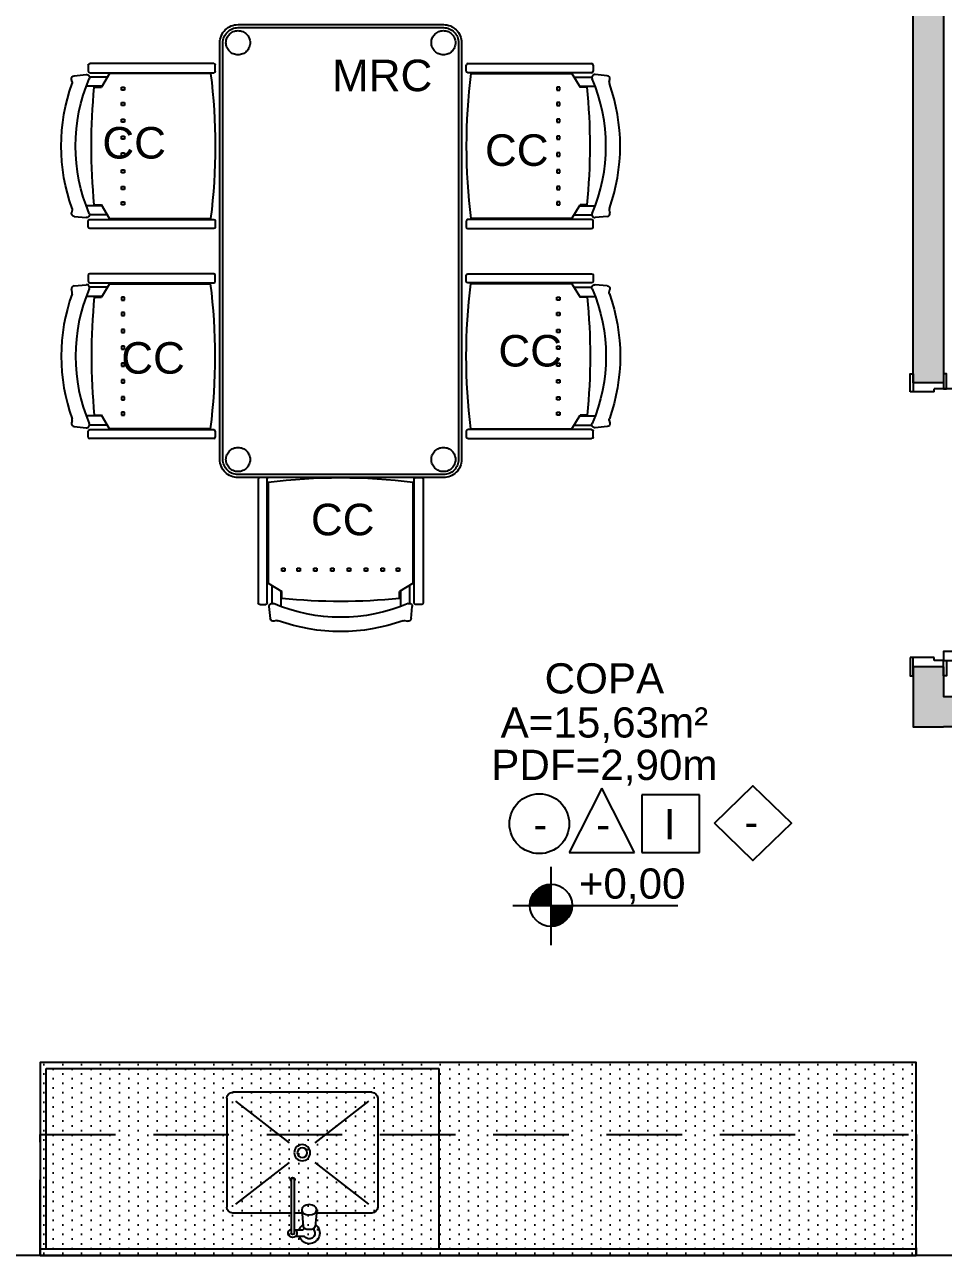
# Model space of a CAD drawing. Extents: x 100 to 738, y -85 to 470.
# Drawn here: x 617.997 to 621.038, y 454.987 to 459.062 of the extents above; entities that cross this region are included whole.
import ezdxf
from ezdxf.enums import TextEntityAlignment as Align

# ---------------------------------------------------------------- set-up
doc = ezdxf.new("R2010")
doc.units = 0
doc.linetypes.add('HIDDEN', pattern=[0.375, 0.25, -0.125])
doc.layers.get('0').update_dxf_attribs({"linetype": 'CONTINUOUS'})
for name, color, linetype in [('0704-ARQ-CON', 12, 'CONTINUOUS'), ('2911-0-age-ceilandia-centro-pe-mat-legenda-proposta$0$GRF-LEG', 2, 'CONTINUOUS'), ('ARQ-ALV', 6, 'CONTINUOUS'), ('ARQ-CON', 10, 'CONTINUOUS'), ('ARQ-GES', 4, 'CONTINUOUS'), ('ARQ-MOB', 2, 'CONTINUOUS'), ('ARQ-PIS', 1, 'CONTINUOUS'), ('ARQ-PRJ', 1, 'HIDDEN'), ('ARQ-SAN', 2, 'CONTINUOUS'), ('GRF-ACAB', 2, 'CONTINUOUS'), ('GRF-HTC', 253, 'CONTINUOUS'), ('GRF-SMB', 2, 'CONTINUOUS'), ('Pisos', 251, 'CONTINUOUS')]:
    doc.layers.add(name, color=color, linetype=linetype)
doc.styles.add('2911-0-age-ceilandia-centro-pe-mat-legenda-proposta$0$Arial_7', font='arial.ttf', dxfattribs={"height": 0.002})
doc.styles.add('ARIAL', font='arial.ttf', dxfattribs={"height": 0.1})
doc.styles.add('Arial_1', font='arial.ttf', dxfattribs={"height": 0.075})

# ---------------------------------------------------------------- blocks, each defined once
blk = doc.blocks.new('3600-00-FORCAS_ARMADAS-MAT-LAY-PROPOSTO$0$p.90.10')
for p, q in [((1671.5791, 1812.4482), (1671.5791, 1812.3682)), ((1671.5991, 1812.4482), (1671.5991, 1812.4182)), ((1672.4991, 1812.4482), (1672.4991, 1812.4182)), ((1672.5191, 1812.4482), (1672.5191, 1812.3482)), ((1671.5791, 1812.4282), (1671.5791, 1812.3482)), ((1671.6091, 1812.4182), (1671.5991, 1812.4182)), ((1671.6091, 1812.4182), (1671.6091, 1812.3482)), ((1672.4891, 1812.4182), (1672.4891, 1812.3482)), ((1672.4991, 1812.4182), (1672.4891, 1812.4182))]:
    blk.add_line(p, q)
for points in [[(1672.4991, 1813.3482), (1672.4691, 1813.3482), (1672.4691, 1812.4482), (1672.4991, 1812.4482)], [(1671.5991, 1812.4582), (1671.5491, 1812.4582), (1671.5491, 1812.4482), (1671.5991, 1812.4482)], [(1672.4991, 1812.4582), (1672.5491, 1812.4582), (1672.5491, 1812.4482), (1672.4991, 1812.4482)], [(1671.6091, 1812.3382), (1671.5491, 1812.3382), (1671.5491, 1812.3482), (1671.6091, 1812.3482)], [(1672.4891, 1812.3382), (1672.5491, 1812.3382), (1672.5491, 1812.3482), (1672.4891, 1812.3482)]]:
    blk.add_lwpolyline(points, close=True)
at = {"layer": 'Pisos'}
for p, q in [((1672.4616, 1813.3117), (1672.4616, 1813.2317)), ((1672.4691, 1813.3117), (1672.4616, 1813.3117)), ((1672.5066, 1813.3117), (1672.4991, 1813.3117)), ((1672.5066, 1813.3117), (1672.5066, 1813.2317)), ((1672.4316, 1813.2867), (1672.4316, 1813.2117)), ((1672.4616, 1813.2867), (1672.4316, 1813.2867)), ((1672.4466, 1813.2717), (1672.4466, 1813.2117)), ((1672.4616, 1813.2717), (1672.4466, 1813.2717)), ((1672.5366, 1813.2867), (1672.5066, 1813.2867)), ((1672.5066, 1813.2717), (1672.5216, 1813.2717)), ((1672.5216, 1813.2717), (1672.5216, 1813.2117)), ((1672.5366, 1813.2867), (1672.5366, 1813.2117)), ((1672.4691, 1813.2317), (1672.4616, 1813.2317)), ((1672.5066, 1813.2317), (1672.4991, 1813.2317)), ((1672.4466, 1813.2117), (1672.4316, 1813.2117)), ((1672.5366, 1813.2117), (1672.5216, 1813.2117))]:
    blk.add_line(p, q, dxfattribs=at)
blk.add_arc((1672.4841, 1812.4632), 0.8851, 89.029, 180.971, dxfattribs=at)
blk = doc.blocks.new('INOXA1-P')
for p, q in [((0.22, 0.25), (0.14, 0.25)), ((0.5, 0.25), (0.22, 0.25)), ((0.12, 0.23), (0.12, 0.0472)), ((0.52, 0.23), (0.52, -0.23)), ((0.131, 0.0482), (0.0755, 0.0432)), ((0.043, 0.0076), (0.043, -0.022)), ((0.0623, 0.04), (0.0709, 0.04)), ((0.131, -0.0018), (0.0755, 0.0032)), ((0.22, -0.0268), (0.0536, -0.0268)), ((0.22, -0.0368), (0.0536, -0.0368)), ((0.063, -0.0031), (0.063, -0.0207)), ((0.12, -0.0008), (0.12, -0.0268)), ((0.12, -0.0368), (0.12, -0.23)), ((0.2309, -0.0268), (0.22, -0.0268)), ((0.2309, -0.0368), (0.22, -0.0368)), ((0.22, -0.25), (0.14, -0.25)), ((0.5, -0.25), (0.22, -0.25))]:
    blk.add_line(p, q)
at = {"color": 1}
for p, q in [((0.15, 0.22), (0.287, 0.0427)), ((0.353, 0.0427), (0.49, 0.22)), ((0.15, -0.22), (0.287, -0.0427)), ((0.353, -0.0427), (0.49, -0.22))]:
    blk.add_line(p, q, dxfattribs=at)
blk.add_lwpolyline([(0.0755, 0.0032), (0.0724, 0.0044), (0.069, 0.0091), (0.067, 0.0151), (0.0663, 0.0232), (0.067, 0.0313), (0.069, 0.0374), (0.0724, 0.042), (0.0755, 0.0432)])
blk.add_lwpolyline([(0.131, 0.0482), (0.1372, 0.0465), (0.1431, 0.0409), (0.1467, 0.0332), (0.1481, 0.0232), (0.1467, 0.0133), (0.1431, 0.0055), (0.1372, -0.0001), (0.131, -0.0018), (0.1249, -0.0001), (0.1189, 0.0055), (0.1153, 0.0133), (0.1139, 0.0232), (0.1153, 0.0332), (0.1189, 0.0409), (0.1249, 0.0465)], close=True)
for radius in [0.0266, 0.0163]:
    blk.add_circle((0.32, 0), radius, dxfattribs=at)
for centre, radius, start, end in [((0.14, 0.23), 0.02, 90, 180), ((0.5, 0.23), 0.02, 360, 90), ((0.0536, 0.0232), 0.0189, 62.7367, 235.7375), ((0.073, -0.0031), 0.01, 102.8285, 180), ((0.0536, -0.0318), 0.0145, 20.161, 339.839), ((0.0536, -0.0318), 0.005, 90.0037, 269.9963), ((0.2309, -0.0318), 0.005, 269.9935, 90.0065), ((0.14, -0.23), 0.02, 180, 270), ((0.5, -0.23), 0.02, 270, 360)]:
    blk.add_arc(centre, radius, start, end)
for centre, radius, start, end in [((0.0536, 0.0232), 0.0349, 36.1705, 252.2568), ((0.0536, 0.0232), 0.0349, 285.5373, 323.9987), ((0.2309, -0.0318), 0.00738, 222.6559, 137.3441)]:
    blk.add_arc(centre, radius, start, end, dxfattribs=at)
blk = doc.blocks.new('BASE ARQ')
at = {"layer": 'ARQ-MOB'}
h = blk.add_hatch(dxfattribs=at)
h.set_pattern_fill('DOTS', color=256, scale=0.5, angle=90)
h.set_pattern_definition([(90, (696.122877, 472.806744), (-0.03125, 0.015625), [0, -0.03125])])
h.paths.add_polyline_path([(727.7798, 476.901), (730.6798, 476.901), (730.6798, 477.5401), (727.7798, 477.5401)])
at = {"layer": 'GRF-HTC'}
h = blk.add_hatch(color=82, dxfattribs=at)
h.dxf.hatch_style = 1
h.paths.add_polyline_path([(730.6699, 483.0118), (730.7699, 483.0118), (730.7699, 479.7901), (730.6699, 479.7901)])
h = blk.add_hatch(color=82, dxfattribs=at)
h.dxf.hatch_style = 1
edge = h.paths.add_edge_path()
edge.add_line((730.77, 478.651), (730.67, 478.651))
edge.add_line((730.67, 478.651), (730.67, 478.8501))
edge.add_line((730.67, 478.8501), (730.77, 478.8501))
edge.add_line((730.77, 478.8501), (730.77, 478.751))
edge.add_line((730.77, 478.751), (736.1677, 478.751))
edge.add_line((736.1677, 478.751), (736.1677, 478.651))
edge.add_line((736.1677, 478.651), (730.77, 478.651))
blk.add_line((730.6798, 476.901), (730.6798, 476.921))
at = {"layer": 'ARQ-ALV'}
blk.add_line((731.97, 476.901), (726.8798, 476.901), dxfattribs=at)
at = {"layer": 'ARQ-GES'}
blk.add_lwpolyline([(730.6699, 483.0118), (730.7699, 483.0118), (730.7699, 479.7901), (730.6699, 479.7901)], close=True, dxfattribs=at)
for points in [[(730.77, 478.8501), (730.67, 478.8501), (730.67, 478.651), (730.77, 478.651)], [(730.77, 478.8501), (730.77, 478.751), (736.1677, 478.751), (736.1677, 478.651), (730.77, 478.651)]]:
    blk.add_lwpolyline(points, dxfattribs=at)
at = {"layer": 'ARQ-MOB'}
for p, q in [((727.7998, 476.921), (727.7998, 477.5201)), ((727.7998, 477.5201), (729.0998, 477.5201)), ((729.0998, 477.5201), (729.0998, 476.921)), ((730.6798, 476.921), (727.7798, 476.921))]:
    blk.add_line(p, q, dxfattribs=at)
blk.add_lwpolyline([(727.7798, 476.901), (730.6798, 476.901), (730.6798, 477.5401), (727.7798, 477.5401)], close=True, dxfattribs=at)
at = {"layer": 'ARQ-PRJ'}
blk.add_lwpolyline([(727.7798, 476.901), (727.7798, 477.301), (730.6798, 477.301), (730.6798, 476.901), (728.2798, 476.901)], dxfattribs=at)
at = {"layer": '0704-ARQ-CON', "rotation": 270.0012848688254}
blk.add_blockref('3600-00-FORCAS_ARMADAS-MAT-LAY-PROPOSTO$0$p.90.10', (-1081.7158, 2151.3286), dxfattribs=at)
at = {"layer": 'ARQ-SAN', "xscale": -1, "rotation": 270}
blk.add_blockref('INOXA1-P', (728.6475, 476.921), dxfattribs=at)
blk = doc.blocks.new('cadeira copa_vs')
for p, q in [((-21.25, -3.61), (-22.08, -3.42)), ((21.25, -3.61), (22.08, -3.42)), ((-23.3, -4.29), (-23.68, -8.24)), ((23.3, -4.29), (23.68, -8.24)), ((-27.3, -50.45), (-27.3, -9.45)), ((-26.8, -8.95), (-24.8, -8.95)), ((-24.3, -9.45), (-24.3, -50.45)), ((-22.8, -15.26), (-22.8, -9.33)), ((-19.8, -13.45), (-19.8, -8.27)), ((-19.5, -10.94), (-19.5, -13.27)), ((19.5, -10.94), (19.5, -13.27)), ((19.8, -13.45), (19.8, -8.27)), ((22.8, -15.26), (22.8, -9.33)), ((24.3, -9.45), (24.3, -50.45)), ((26.8, -8.95), (24.8, -8.95)), ((27.3, -50.45), (27.3, -9.45)), ((-24, -15.98), (-19.5, -13.27)), ((-24, -49.45), (-24, -15.98)), ((24, -15.98), (19.5, -13.27)), ((24, -15.98), (24, -49.45)), ((-24.8, -50.95), (-26.8, -50.95)), ((24.8, -50.95), (26.8, -50.95))]:
    blk.add_line(p, q)
at = {"color": 1}
for p, q in [((-18.5, -19.95), (-19.5, -19.95)), ((-19.5, -19.95), (-19.5, -20.95)), ((-18.5, -20.95), (-18.5, -19.95)), ((-13.43, -19.95), (-14.43, -19.95)), ((-14.43, -19.95), (-14.43, -20.95)), ((-13.43, -20.95), (-13.43, -19.95)), ((-7.86, -19.95), (-8.86, -19.95)), ((-8.86, -19.95), (-8.86, -20.95)), ((-7.86, -20.95), (-7.86, -19.95)), ((-2.29, -19.95), (-3.29, -19.95)), ((-3.29, -19.95), (-3.29, -20.95)), ((-2.29, -20.95), (-2.29, -19.95)), ((3.29, -19.95), (2.29, -19.95)), ((2.29, -19.95), (2.29, -20.95)), ((3.29, -20.95), (3.29, -19.95)), ((8.86, -19.95), (7.86, -19.95)), ((7.86, -19.95), (7.86, -20.95)), ((8.86, -20.95), (8.86, -19.95)), ((14.43, -19.95), (13.43, -19.95)), ((13.43, -19.95), (13.43, -20.95)), ((14.43, -20.95), (14.43, -19.95)), ((19.5, -19.95), (18.5, -19.95)), ((18.5, -19.95), (18.5, -20.95)), ((19.5, -20.95), (19.5, -19.95)), ((-19.5, -20.95), (-18.5, -20.95)), ((-14.43, -20.95), (-13.43, -20.95)), ((-8.86, -20.95), (-7.86, -20.95)), ((-3.29, -20.95), (-2.29, -20.95)), ((2.29, -20.95), (3.29, -20.95)), ((7.86, -20.95), (8.86, -20.95)), ((13.43, -20.95), (14.43, -20.95)), ((18.5, -20.95), (19.5, -20.95))]:
    blk.add_line(p, q, dxfattribs=at)
for centre, radius, start, end in [((0, -61.67), 61.67, 70.396, 109.604), ((-22.31, -4.39), 1, 77.0116, 174.5072), ((-21.03, -2.63), 1, 257.0116, 289.604), ((21.03, -2.63), 1, 250.396, 282.9884), ((22.31, -4.39), 1, 5.4928, 102.9884), ((0, -61.67), 56.96, 66.9564, 113.0436), ((-26.8, -9.45), 0.5, 90, 180), ((-24.8, -9.45), 0.5, 0, 90), ((-22.69, -8.34), 1, 174.5072, 293.0436), ((0, -202.7), 192.75, 84.1936, 95.8064), ((22.69, -8.34), 1, 246.9564, 5.4928), ((24.8, -9.45), 0.5, 90, 180), ((26.8, -9.45), 0.5, 0, 90), ((-26.8, -50.45), 0.5, 180, 270), ((-24.8, -50.45), 0.5, 270, 0), ((0, 141.8), 192.75, 262.8473, 277.1527), ((24.8, -50.45), 0.5, 180, 270), ((26.8, -50.45), 0.5, 270, 0)]:
    blk.add_arc(centre, radius, start, end)
blk = doc.blocks.new('co_cadeira copa_vs')
at = {"xscale": 0.0100000000000001, "yscale": 0.0100000000000001, "zscale": 0.0100000000000001}
blk.add_blockref('cadeira copa_vs', (0, 0), dxfattribs=at)
blk = doc.blocks.new('MCR')
for points in [[(20.4941, 26.3142, -0.414214), (20.5541, 26.2542), (20.5541, 25.5742, -0.414214), (20.4941, 25.5142), (19.1141, 25.5142, -0.414214), (19.0541, 25.5742), (19.0541, 26.2542, -0.414214), (19.1141, 26.3142)], [(20.4941, 26.3042, -0.414214), (20.5441, 26.2542), (20.5441, 25.5742, -0.414214), (20.4941, 25.5242), (19.1141, 25.5242, -0.414214), (19.0641, 25.5742), (19.0641, 26.2542, -0.414214), (19.1141, 26.3042)]]:
    blk.add_lwpolyline(points, format="xyb", close=True)
at = {"color": 1, "linetype": 'HIDDEN'}
for centre in [(19.1141, 26.2542), (20.4941, 26.2542), (19.1141, 25.5742), (20.4941, 25.5742)]:
    blk.add_circle(centre, 0.04, dxfattribs=at)
blk = doc.blocks.new('MOB')
at = {"layer": 'ARQ-CON'}
for name, p, rotation in [('MCR', (702.8607, 500.0301), 270), ('co_cadeira copa_vs', (729.7, 480.5738), 270), ('co_cadeira copa_vs', (727.8498, 479.8781), 90)]:
    blk.add_blockref(name, p, dxfattribs=dict(at, rotation=rotation))
at = {"layer": 'ARQ-CON', "xscale": -1}
for p, rotation in [((727.8498, 480.5738), 89.99999999999996), ((729.7, 479.8781), 270), ((728.7749, 478.9665), 180)]:
    blk.add_blockref('co_cadeira copa_vs', p, dxfattribs=dict(at, rotation=rotation))
at = {"layer": '2911-0-age-ceilandia-centro-pe-mat-legenda-proposta$0$GRF-LEG', "lineweight": 9, "char_height": 0.10434, "width": 0.587629, "attachment_point": 2, "line_spacing_factor": 0.941778, "style": '2911-0-age-ceilandia-centro-pe-mat-legenda-proposta$0$Arial_7'}
for s, insert in [('MRC', (728.9122, 480.8599, 0)), ('CC', (728.0911, 480.6368)), ('CC', (729.3577, 480.6126)), ('CC', (728.1537, 479.9245)), ('CC', (729.4022, 479.9483)), ('CC', (728.7815, 479.3895))]:
    blk.add_mtext(s, dxfattribs=dict(at, insert=insert))
blk = doc.blocks.new('SIMB-RODAPE')
at = {"ltscale": 0.5}
blk.add_lwpolyline([(-0.1295, 0), (0, 0.125), (0.1295, 0), (0, -0.125), (-0.1295, 0)], dxfattribs=at)
at = {"style": 'ARIAL'}
blk.add_attdef('-', text='', height=0.1, dxfattribs=at).set_placement((-0.0056, 0.0042), align=Align.MIDDLE_CENTER)
blk = doc.blocks.new('1235-1022-BB-AG_PCA_RELOGIO_E_EMP-TAG-MAT-LAYOUT-PROP-TERREO$0$Cota de Nível')
at = {"layer": 'GRF-SMB', "color": 1}
for p, q in [((12.2231, -0.8908), (12.2231, -0.6606)), ((12.1106, -0.774), (12.5965, -0.774))]:
    blk.add_line(p, q, dxfattribs=at)
at = {"layer": 'GRF-SMB', "color": 1, "const_width": 0.0622}
for points in [[(12.2231, -0.7429, 0.414214), (12.192, -0.774)], [(12.2231, -0.8051, 0.414214), (12.2542, -0.774)]]:
    blk.add_lwpolyline(points, format="xyb", dxfattribs=at)
at = {"layer": 'GRF-SMB', "color": 1}
blk.add_circle((12.2231, -0.774), 0.0622, dxfattribs=at)
blk = doc.blocks.new('1235-1022-BB-AG_PCA_RELOGIO_E_EMP-TAG-MAT-LAYOUT-PROP-TERREO$0$FOX_AMBIENTE_NO_ EXISTENTE0')
at = {"color": 1}
for p, q in [((0.000125, -0.001612), (-0.001798, -0.005386)), ((0.002037, -0.005386), (0.000125, -0.001612)), ((0.005855, -0.001999), (0.00247, -0.001999)), ((0.00247, -0.001999), (0.00247, -0.005386)), ((0.005855, -0.005386), (0.005855, -0.001999)), ((-0.001798, -0.005386), (0.002037, -0.005386)), ((0.00247, -0.005386), (0.005855, -0.005386))]:
    blk.add_line(p, q, dxfattribs=at)
blk.add_circle((-0.003546, -0.003704), 0.001756, dxfattribs=at)
blk = doc.blocks.new('Tag_Ambiente')
at = {"xscale": 1.125, "yscale": 1.125, "zscale": 1.125}
blk.add_blockref('1235-1022-BB-AG_PCA_RELOGIO_E_EMP-TAG-MAT-LAYOUT-PROP-TERREO$0$Cota de Nível', (-13.539, 0.8708), dxfattribs=at)
at = {"layer": 'GRF-ACAB', "color": 1, "xscale": 56.38359374999997, "yscale": 56.38359374999997, "zscale": 56.38359374999997}
blk.add_blockref('1235-1022-BB-AG_PCA_RELOGIO_E_EMP-TAG-MAT-LAYOUT-PROP-TERREO$0$FOX_AMBIENTE_NO_ EXISTENTE0', (0.3732, 0.4791), dxfattribs=at)
at = {"color": 3, "style": 'Arial_1'}
for tag, p in [('AMBIENTE', (0.3887, 0.7016)), ('X', (0.1766, 0.2188)), ('Y', (0.3848, 0.2188)), ('Z', (0.6048, 0.2188))]:
    blk.add_attdef(tag, text='', height=0.1, dxfattribs=at).set_placement(p, align=Align.CENTER)
at = {"style": 'Arial_1'}
for tag, p in [('ÁREA', (0.3887, 0.5557)), ('PÉ-DIREITO', (0.3887, 0.4152))]:
    blk.add_attdef(tag, text='', height=0.1, dxfattribs=at).set_placement(p, align=Align.CENTER)
blk.add_attdef('NÍVEL', (0.3039, 0.0223), '', height=0.1, dxfattribs=at)

msp = doc.modelspace()

# ---------------------------------------------------------------- block references
for name in ['BASE ARQ', 'MOB']:
    msp.add_blockref(name, (-109.7317, -21.9142))
at = {"layer": 'ARQ-PIS'}
ref = msp.add_blockref('SIMB-RODAPE', (620.4079, 456.4177), dxfattribs=dict(at, xscale=0.9855799017464645, yscale=0.9855799017464645, zscale=0.9855799017464645))
ref.add_attrib('-', '-', dxfattribs={"layer": '0', "color": 2, "height": 0.0986, "style": 'ARIAL'}).set_placement((620.4024, 456.4219), align=Align.MIDDLE_CENTER)
at = {"layer": 'GRF-SMB'}
msp.add_blockref('Tag_Ambiente', (619.5274, 456.1456), dxfattribs=at).add_auto_attribs({'Z': 'I', 'Y': '-', 'X': '-', 'AMBIENTE': 'COPA', 'ÁREA': 'A=15,63m²', 'PÉ-DIREITO': 'PDF=2,90m', 'NÍVEL': '+0,00'})

doc.saveas('drawing.dxf')
